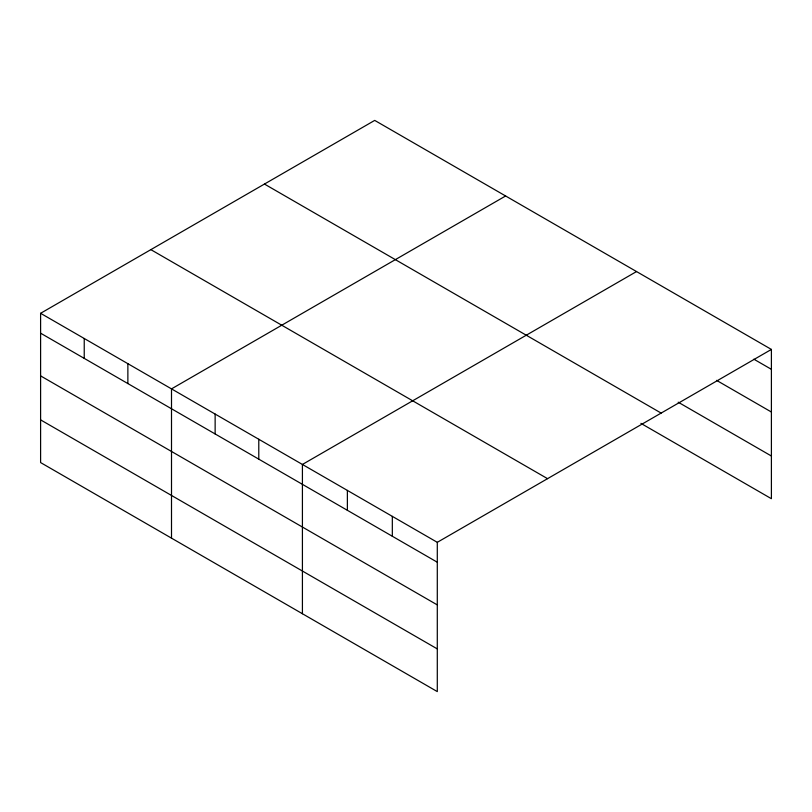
<?xml version="1.0" encoding="UTF-8"?>
<svg xmlns="http://www.w3.org/2000/svg" width="812" height="812" viewBox="0 0 812 812"><rect width="100%" height="100%" fill="white"/><g stroke="black" fill="none" stroke-linecap="round" stroke-linejoin="round"><path stroke-width="1.22" d="M437.292 604.91L437.292 542.325L40.6 313.3L40.6 462.576L437.292 691.601L437.292 604.91L40.6 375.885M640.912 423.367L771.4 498.7L771.4 349.424L374.708 120.399L40.6 313.3M505.622 195.976L171.505 388.877L171.505 538.153M636.527 271.563L302.419 464.454L302.419 613.73M437.292 542.325L771.4 349.424M753.851 359.188L771.4 369.318M716.57 380.361L771.4 412.019M678.193 402.194L771.4 456.009M264.458 184.06L661.141 413.085M150.859 249.639L547.542 478.664M40.6 333.184L437.292 562.219M40.6 419.875L437.292 648.9M392.328 516.371L392.328 536.255M347.374 490.407L347.374 510.301M258.784 439.262L258.784 459.156M215.139 414.069L215.139 433.963M127.87 363.685L127.87 383.568M84.235 338.492L84.235 358.376"/></g></svg>
